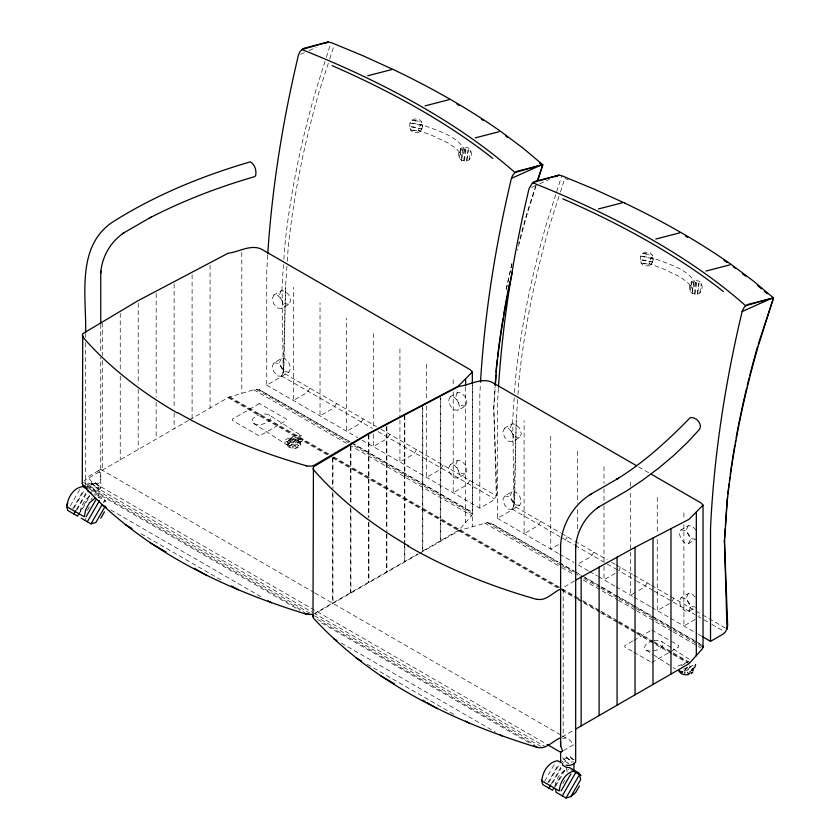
<?xml version="1.0" encoding="UTF-8"?>
<svg xmlns="http://www.w3.org/2000/svg" width="840" height="840" viewBox="0 0 840 840"><rect width="100%" height="100%" fill="white"/><g stroke="black" fill="none" stroke-linecap="round" stroke-linejoin="round"><path stroke-width="0.63" stroke-dasharray="4.2 3.15" d="M286.933 266.301L285.558 286.713L283.909 369.579L281.683 376.331L277.788 375.942L273.893 371.837L272.276 366.397L273.893 362.838L281.243 358.596L285.138 358.974L289.034 363.09L290.64 368.519L289.034 372.089L281.683 376.331M517.639 399.494L516.254 419.906L514.605 502.772L512.379 509.523L508.483 509.135L504.588 505.029L502.971 499.59L504.588 496.031L511.938 491.788L515.833 492.167L519.729 496.282L521.346 501.711L519.729 505.281L512.379 509.523M267.687 255.266A975.66 563.294 -60 0 0 266.763 272.024L266.763 385.14L279.017 378.063L281.463 375.889L283.258 372.792L285.558 286.713M498.382 388.458A975.66 563.294 -60 0 0 497.469 405.216L497.469 518.332L509.712 511.256L512.159 509.082L513.954 505.985L516.254 419.906M283.5 264.453L282.03 286.135L283.258 372.792L376.467 426.605M283.846 259.35L284.707 246.593A691.52 399.252 -60 0 1 315.808 90.489L325.973 58.506M287.28 261.198L288.236 247.17A691.52 399.252 -60 0 1 319.326 91.056L329.332 60.091M362.197 440.233L479.829 508.148L492.072 501.081L494.529 498.907L496.314 495.8L493.721 406.896L495.106 386.484M493.784 408.397L495.254 386.705M514.196 397.645L512.736 419.328L513.954 505.985L560.563 532.885M514.542 392.543L515.403 379.785A691.52 399.252 -60 0 1 546.504 223.681L561.75 175.707M517.986 394.391L518.931 380.363A691.52 399.252 -60 0 1 550.032 224.249L560.028 193.284M460.058 152.933L461.202 149.772L462.745 148.974L464.762 149.625L462.462 155.946L460.74 154.445L459.638 151.589L460.394 153.09L456.11 148.449L448.151 143.105L431.54 135.188L418.404 130.515L420.704 124.194C435.96 130.379 455.805 134.726 464.762 149.625M690.753 286.125L691.908 282.965L693.441 282.167L695.468 282.818L693.158 289.139L691.446 287.637L690.333 284.781L691.089 286.282L686.805 281.642L678.846 276.297L662.235 268.38L649.1 263.708L651.409 257.387C666.655 263.571 686.511 267.918 695.468 282.818M409.542 126.556L410.036 123.018L411.842 120.236L414.488 118.955L419.401 119.606L421.544 121.873C423.077 125.045 422.583 128.919 420.179 131.544L417.543 132.815L412.629 132.163L410.487 129.906L409.542 126.556L419.832 128.678M459.469 158.183L460.824 148.512L463.459 147.231L468.384 147.882L470.526 150.15L471.471 153.5L470.978 157.038L469.161 159.821L466.526 161.091L461.612 160.44L459.469 158.183L458.524 154.833L459.018 151.294L460.824 148.512M461.632 158.267L462.987 148.596M461.612 160.44L463.459 147.231M463.764 160.524L465.623 147.315M464.363 161.007L466.221 147.798M466.526 161.091L468.384 147.882M466.998 159.737L468.363 150.066M469.161 159.821L470.526 150.15M640.238 259.749L640.731 256.211L642.548 253.428L645.183 252.147L650.097 252.798L652.239 255.066C653.772 258.237 653.279 262.111 650.885 264.726L648.249 266.007L643.325 265.356L641.183 263.099L640.238 259.749L650.528 261.87M690.165 291.375L691.52 281.705L694.155 280.423L699.079 281.075L701.222 283.343L702.167 286.692L701.673 290.231L699.856 293.013L697.221 294.284L692.307 293.632L690.165 291.375L689.22 288.026L689.714 284.487L691.52 281.705M692.328 291.459L693.683 281.788M692.307 293.632L694.155 280.423M694.47 293.717L696.318 280.507M695.069 294.2L696.917 280.991M697.221 294.284L699.079 281.075M697.704 292.929L699.058 283.258M699.856 293.013L701.222 283.343M80.22 511.98L81.197 506.888L84.871 500.525L89.764 496.282L80.619 512.117M555.198 786.125C555.975 778.817 560.837 770.889 568.428 769.367M506.247 289.212L512.526 261.083M506.195 289.464L512.316 262.007M286.356 444.518C291.858 446.67 298.505 444.959 302.526 440.695L303.293 437.923L286.356 444.518L253.911 423.665L252.168 421.491L252.934 418.719C256.956 414.445 263.613 412.766 269.115 414.887L301.56 435.74L284.613 442.344M326.361 57.277L331.044 42.515M536.162 185.682L527.562 212.741A691.52 399.252 -60 0 0 517.534 250.1M329.731 58.852L334.131 45.234M535.899 185.231L527.499 211.25A691.52 399.252 -60 0 0 518.721 243.642M560.427 192.045L564.827 178.427L568.47 179.928M422.31 404.995L422.31 551.26L458.945 530.03L471.723 515.624L472.343 514.059L472.343 385.014M273.893 294.966L272.276 298.536L273.893 303.965L277.788 308.081L281.683 308.459L289.034 304.217L290.64 300.657L289.034 295.218L285.138 291.113L281.243 290.724L273.893 294.966L277.788 295.355L281.683 299.46L283.3 304.899L281.683 308.459M281.243 290.724L279.625 294.294L281.243 299.723L285.138 303.839L289.034 304.217M281.243 358.596L279.625 362.156L281.243 367.594L285.138 371.7L289.034 372.089M450.219 396.764L448.602 400.334L450.219 405.762L454.115 409.878L458.01 410.267L465.36 406.024L466.977 402.455L465.36 397.026L461.465 392.91L457.569 392.522L450.219 396.764L454.115 397.152L458.01 401.268L459.627 406.697L458.01 410.267M457.569 392.522L455.952 396.092L457.569 401.52L461.465 405.636L465.36 406.024M450.219 464.636L448.602 468.206L450.219 473.634L454.115 477.75L458.01 478.139L465.36 473.897L466.977 470.327L465.36 464.898L461.465 460.782L457.569 460.394L450.219 464.636L454.115 465.024L458.01 469.14L459.627 474.569L458.01 478.139M457.569 460.394L455.952 463.964L457.569 469.392L461.465 473.508L465.36 473.897M504.588 428.159L502.971 431.729L504.588 437.157L508.483 441.263L512.379 441.651L519.729 437.409L521.346 433.85L519.729 428.411L515.833 424.305L511.938 423.917L504.588 428.159L508.483 428.547L512.379 432.653L513.996 438.081L512.379 441.651M511.938 423.917L510.321 427.487L511.938 432.915L515.833 437.031L519.729 437.409M511.938 491.788L510.321 495.348L511.938 500.787L515.833 504.893L519.729 505.281M696.056 530.219L692.16 526.103L688.264 525.714L680.915 529.956L679.308 533.526L680.915 538.954L684.81 543.071L688.716 543.459L695.005 539.816M688.264 525.714L686.648 529.284L688.264 534.712L692.16 538.828L696.056 539.217M688.716 543.459L690.323 539.889L688.716 534.461L684.81 530.345L680.915 529.956M695.279 597.261L692.16 593.975L688.264 593.586L680.915 597.828L679.308 601.398L680.915 606.827L684.81 610.942L688.716 611.331L696.056 607.089M688.264 593.586L686.648 597.156L688.264 602.585L692.16 606.7L694.764 606.952M688.716 611.331L690.323 607.761L688.716 602.332L684.81 598.216L680.915 597.828M292.173 446.828L292.614 445.862M287.269 441.924L288.939 442.187L292.614 440.066L295.302 440.066L295.754 439.1L298.862 440.129L300.657 441.924L300.657 445.41L298.862 447.206L295.754 448.235L292.173 448.235L289.065 447.206L287.269 445.41L287.269 441.924L289.065 440.129L292.173 439.1L295.754 439.1M70.287 505.974L79.916 489.31M72.629 509.009L82.425 492.041M73.962 508.095L84.231 490.319M76.419 509.513L86.037 492.849M76.955 509.995L86.09 494.161M80.084 511.634L89.712 494.97M90.909 499.957L92.211 497.7M87.318 510.426L89.764 506.184M84.871 520.317L86.153 518.101M103.173 502.751L104.465 500.525L105.683 505.47M309.887 388.164L308.091 391.272L305.644 393.445L293.401 400.512L293.401 287.395M336.525 403.546L334.73 406.644L332.283 408.818L320.03 415.884L320.03 302.778M363.153 418.919L361.358 422.026L358.911 424.2L346.668 431.267L346.668 318.15M389.781 434.291L387.996 437.399L385.55 439.572L373.296 446.639L373.296 433.64M416.419 449.673L414.624 452.781L412.178 454.944L399.935 462.021L399.935 419.108M443.048 465.045L441.263 468.153L438.806 470.327L426.562 477.393L426.562 405.888M469.686 480.428L467.891 483.525L465.444 485.699L453.201 492.776L453.201 391.356M540.582 521.356L538.787 524.465L536.34 526.638L524.097 533.705L524.097 420.588M567.221 536.739L565.425 539.837L562.978 542.01M593.849 552.111L592.053 555.219L589.606 557.393L577.364 564.459L588.462 570.864M620.487 567.483L618.692 570.591L635.334 580.199M647.115 582.865L645.32 585.974L642.873 588.137L636.195 592M544.635 781.231L554.904 763.455M547.606 783.153L557.403 766.185M548.95 782.25L559.86 763.361M551.397 783.657L561.025 766.994M552.594 783.017L561.078 768.306M554.432 786.891L564.7 769.115M555.607 786.261L564.753 770.427M562.916 783.51L565.362 779.268M671.958 601.346L673.754 598.238M91.214 491.127L95.245 491.127L98.742 489.962L100.758 487.945L100.758 357.399M288.939 440.906L292.614 437.231L295.302 437.231L298.977 439.352L298.977 443.741L300.657 443.993M290.283 442.25L295.302 437.231M287.269 445.41L292.173 440.507M292.614 443.026L297.633 438.007M289.065 447.206L295.754 440.507M295.302 443.026L298.977 439.352M292.173 448.235L298.862 441.546M295.754 448.235L300.657 443.342M681.272 665.868L684.947 663.747M684.947 669.543L687.456 667.034M683.907 671.202L688.086 667.023M687.635 669.543L691.31 665.868L689.966 664.524M563.514 750.572L573.688 744.734L570.192 740.387L561.498 735.368M574.413 580.902L563.188 587.675L563.188 736.302M95.34 483.609L98.7 483.231L100.842 480.428L100.716 475.703L98.7 470.505L100.716 469.34L87.686 476.868L91.172 481.215L545.905 743.747M188.422 420.473L84.315 480.575L312.26 612.171M189.556 419.822L228.858 397.194L253.827 389.812L259.266 389.75L351.204 442.365M87.623 489.384L87.623 485.856L91.298 483.735L95.277 483.556L98.952 485.678L98.952 497.332L98.648 495.747M289.065 445.788L290.283 445.084M295.302 440.066L297.633 440.843L298.862 440.129M314.528 613.484L417.816 553.854M418.31 554.127L315.01 613.767L545.223 746.676M419.433 553.486L459.554 530.387L487.231 522.648L492.293 523.824L558.086 561.813M558.526 544.582L550.736 549.077L550.736 435.96M615.132 573.405L604.002 579.831L604.002 565.53M635.082 592.641L630.63 595.214L630.63 489.899M669.512 603.519L657.258 610.586L657.258 539.081M632.667 641.046L624.813 645.582L624.813 647L632.667 651.536M633.791 640.395L650.633 630.672M695.026 619.532L683.897 625.968L683.897 524.548M651.756 662.55L669.711 652.176M670.835 651.536L678.689 647L678.689 645.582L670.835 641.046M562.065 736.953L574.413 729.824M573.941 759.822L570.266 757.701L566.286 757.88L562.611 760L568.911 763.634M300.762 54.264L304.343 52.668M309.11 50.537L316.26 47.334M531.468 187.457L535.038 185.861M539.805 183.729L549.35 179.456M285.39 439.572L297.78 434.742L301.56 435.74M290.125 445.526L302.526 440.695M652.859 640.847L648.333 642.611L645.267 645.225L644.5 648.008L646.244 650.181L652.732 654.35M677.723 666.089L690.113 661.259M683.529 669.144L693.2 665.385M684.716 671.16L690.344 668.966M292.614 437.231L288.939 439.352L288.939 443.741L287.269 443.993M98.091 497.269L100.17 496.64L103.824 498.781L105.987 501.406L93.996 494.477M300.657 441.924L298.977 442.187L297.633 440.843M562.674 738.371L566.034 737.982M654.066 640.731L657.668 640.405L661.448 641.393L672.263 648.354M273.893 362.838L277.788 363.216L281.683 367.332L283.3 372.76M504.588 496.031L508.483 496.409L512.379 500.525L513.996 505.953M414.005 120.32L421.544 121.873M411.842 120.236L419.381 121.79M412.199 123.102L422.489 125.223M410.036 123.018L420.326 125.139M411.695 126.641L421.995 128.762M412.65 129.99L420.179 131.544M410.487 129.906L418.026 131.46M644.7 253.512L652.239 255.066M642.548 253.428L650.076 254.982M642.894 256.295L653.184 258.405M640.731 256.211L651.032 258.321M642.4 259.833L652.691 261.954M643.346 263.183L650.885 264.726M641.183 263.099L648.722 264.642M253.911 423.665C259.403 425.817 266.06 424.106 270.07 419.843L270.837 417.07L269.115 414.887M646.244 650.181C651.735 652.323 658.392 650.611 662.403 646.359L663.17 643.587L661.448 641.393M418.404 130.515L420.431 131.166L422.026 127.155L422.425 125.695L420.704 124.194M649.1 263.708L651.126 264.359L652.722 260.348L653.121 258.888L651.409 257.387M689.125 665.952L691.194 666.645L689.966 667.349L687.635 666.572M638.621 466.914L648.827 472.805M380.909 429.167L496.314 495.8L496.976 492.597L493.721 406.896M561.666 533.526L573.877 540.582M574.99 541.223L607.163 559.797M611.604 562.359L614.933 564.28M616.046 564.921L632.688 574.539M633.801 575.179L650.444 584.787M651.557 585.428L694.837 610.418M695.94 611.058L700.381 613.62L698.586 616.718L710.798 623.774M702.607 614.901L725.907 628.351M281.463 375.889L372.456 428.431M378.01 431.634L494.529 498.907M512.159 509.082L559.881 536.634M560.984 537.274L574.298 544.961M575.411 545.601L617.578 569.95M636.447 580.839L653.09 590.457M654.202 591.098L695.258 614.796M711.911 624.414L723.009 630.819M266.763 385.14L357.767 437.671M497.469 518.332L558.495 553.571M559.608 554.211L574.035 562.538M589.575 571.505L597.335 575.988M598.448 576.629L615.09 586.236M616.203 586.876L632.846 596.495M633.958 597.135L650.601 606.743M651.714 607.383L669.47 617.631M670.582 618.272L697.211 633.654M698.324 634.295L701.652 636.216M352.338 443.026L470.316 511.14L472.343 514.059L353.084 445.2M559.22 562.464L573.962 570.98M575.096 571.63L581.9 575.558M583.034 576.219L614.796 594.552M615.93 595.214L632.95 605.031M634.085 605.692L651.105 615.51M652.239 616.172L695.341 641.057M696.476 641.707L702.545 645.666L698.019 643.062M259.266 389.75L349.724 441.977M350.858 442.628L471.849 512.474M489.972 522.942L580.429 575.169M584.945 577.773L599.645 586.257M600.779 586.919L617.736 596.704M618.87 597.356L652.796 616.949M653.919 617.6L672.01 628.047M673.145 628.698L696.885 642.4M256.536 389.456L348.537 442.575M487.231 522.648L561.057 565.278M562.202 565.929L578.099 575.117M583.779 578.393L599.676 587.57M600.81 588.231L617.851 598.07M618.986 598.721L634.893 607.898M636.027 608.559L653.058 618.398M654.202 619.049L672.368 629.538M673.512 630.2L697.357 643.965M698.492 644.626L703.038 647.251M253.827 389.812L348.022 444.203M349.156 444.854L471.723 515.624M484.523 523.005L560.563 566.905M561.698 567.567L574.182 574.77M583.254 580.01L617.305 599.666M618.44 600.327L635.46 610.155M636.594 610.806L671.779 631.124M672.913 631.775L701.284 648.154M651.756 630.032L669.711 640.395M229.792 396.869L329.375 454.367M333.9 456.971L459.512 529.494M460.488 530.061L581.574 599.97M582.708 600.621L599.676 610.418M600.81 611.079L617.788 620.875M618.923 621.526L652.869 641.13M654.003 641.781L672.105 652.239M673.239 652.89L690.207 662.687M228.858 397.194L328.598 454.776M333.133 457.401L458.945 530.03M459.554 530.387L560.427 588.63M561.561 589.281L576.303 597.786M577.437 598.448L581.962 601.062M583.097 601.713L617.106 621.348M618.24 621.999L635.24 631.817M636.374 632.468L653.373 642.285M654.507 642.936L687.372 661.92M228.029 397.604L327.82 455.217M332.356 457.842L458.241 530.513M458.724 530.796L557.382 587.759M561.918 590.373L576.66 598.889M577.794 599.54L599.351 611.982M600.485 612.633L617.495 622.461M618.629 623.112L635.639 632.929M636.773 633.591L671.926 653.888M673.061 654.538L688.937 663.705M289.065 440.129L290.283 440.843M297.633 445.084L298.862 445.788M633.791 652.176L650.633 661.899M100.716 469.34L314.149 592.557M315.042 593.082L561.12 735.147M566.286 757.88L573.636 762.122M91.298 483.735L98.648 487.977M83.874 482.632L309.824 613.085M314.58 615.825L540.519 746.277M87.623 485.856L94.973 490.098M86.835 486.245L303.566 611.373M317.531 619.437L534.261 744.566M88.725 488.513L299.639 610.281M321.699 623.018L530.345 743.474M94.973 493.626L100.17 496.64M570.57 769.545L573.321 771.13M110.754 509.964L262.479 597.566M341.45 643.157L495.443 732.071M141.057 533.736L222.442 580.724M367.227 664.325L455.395 715.228M673.344 649.047L689.567 659.474M653.814 655.043L672.2 666.865M673.281 667.558L675.444 668.945M570.161 756.63L575.673 762.132M566.129 756.63L571.977 762.478M562.632 757.796L568.491 763.644M561.529 760.725L563.367 762.562M95.245 482.433L100.758 487.945M91.214 482.433L98.742 489.962M87.717 483.599L95.245 491.127M292.173 439.1L292.614 440.066M295.302 445.862L295.754 446.828M566.286 768.127L567.2 771.845M683.897 512.851L683.897 519.351M657.258 497.469L657.258 533.873M630.63 482.097L630.63 488.596M604.002 466.715L604.002 483.62M604.002 488.817L604.002 504.42M604.002 505.722L604.002 564.228M577.364 451.343L577.364 503.349M577.364 509.849L577.364 531.951M479.829 508.148L479.829 395.031A975.66 563.294 -60 0 1 480.438 383.45M472.5 384.405L472.5 526.533M465.623 386.946L465.623 522.553M453.201 379.659L453.201 386.159M440.759 398.433L440.759 541.17M440.276 395.535L440.276 540.887M426.562 364.276L426.562 400.68M422.793 407.894L422.793 551.544M404.838 415.716L404.838 544.94M404.838 546.242L404.838 561.908M404.344 415.433L404.344 542.052M404.344 543.354L404.344 561.624M399.935 348.905L399.935 417.816M386.873 426.72L386.873 532.938M386.873 534.25L386.873 572.282M386.379 426.437L386.379 528.728M386.379 533.967L386.379 571.998M373.296 333.522L373.296 428.442M368.907 435.099L368.907 517.367M368.907 522.585L368.907 582.655M368.413 434.816L368.413 517.083M368.413 522.302L368.413 582.372M350.942 446.555L350.942 504.094M350.942 509.324L350.942 593.029M350.448 446.271L350.448 502.509M350.448 507.738L350.448 592.746M332.976 457.37L332.976 488.659M332.976 493.878L332.976 603.393M332.483 458.388L332.483 487.074M332.483 492.293L332.483 603.11M241.804 252.515L241.804 393.341M210.063 265.24L210.063 407.978M192.097 274.701L192.097 418.352M174.132 283.826L174.132 407.831M174.132 413.06L174.132 428.715M156.166 293.528L156.166 397.131M156.166 402.37L156.166 439.089M138.212 303.209L138.212 384.174M138.212 389.393L138.212 449.463M120.246 313.362L120.246 370.902M120.246 376.131L120.246 459.837M102.281 322.875L102.281 355.467M102.281 360.685L102.281 470.201M100.758 324.408L100.758 353.189M85.701 333.564L85.701 337.491M85.701 342.72L85.701 485.615M259.423 403.515L232.481 419.066L232.481 420.483L259.423 436.034L286.356 420.483L286.356 419.066L259.423 403.515"/><path stroke-width="1.26" d="M495.191 385.214L495.884 375.007M496.052 372.456L496.398 367.353A691.52 399.252 -60 0 1 497.249 359.615M495.338 385.434L496.461 368.844A691.52 399.252 -60 0 1 512.421 271.908M724.51 538.808L725.203 528.601M725.372 526.05L727.094 500.546A691.52 399.252 -60 0 1 727.514 496.681M724.479 541.579L727.157 502.036A691.52 399.252 -60 0 1 758.258 345.933L773.504 297.959L753.764 281.337L731.808 264.904A552.153 225.414 11.6 0 0 624.687 203.059M100.758 273.378C101.619 257.082 110.649 241.447 124.331 232.554M575.673 547.575C576.534 531.269 585.564 515.644 599.246 506.741M727.02 628.992L727.671 625.79L724.427 540.089L727.02 628.992L725.225 632.1L722.778 634.274L710.525 641.34L702.765 636.856M312.092 614.397L306.443 614.208C223.755 588.956 142.275 549.822 83.055 485.237L82.299 483.63L82.74 333.68L138.212 300.605L228.029 253.271C238.833 252.011 250.992 243.957 261.587 249.239L470.316 369.747L472.343 371.983L472.343 383.712M560.942 737.604C553.13 740.523 546.294 749.752 537.149 747.4C454.451 722.148 372.971 683.014 313.761 618.429L312.994 616.823L313.435 466.872L368.907 433.797L458.724 386.463C469.529 385.203 481.698 377.149 492.293 382.431L636.352 465.602M82.299 483.63L82.74 481.981M312.994 616.823L313.435 615.174M695.625 664.44L694.859 667.212L691.803 669.827M537.716 180.758L542.798 164.766L523.068 148.145L501.113 131.712A552.153 225.414 11.6 0 0 393.981 69.867L363.153 55.818L331.044 42.515L328.188 42L304.353 48.153L301.875 49.539L299.702 52.154L298.379 55.335A975.66 563.294 -60 0 0 267.771 253.964M537.096 181.514L542.798 164.766L517.419 171.171L514.941 172.557L512.768 175.172L511.445 178.343A975.66 563.294 -60 0 0 480.512 382.158M758.195 344.431L773.504 297.959L748.115 304.364L745.637 305.75L743.463 308.364L742.14 311.535A975.66 563.294 -60 0 0 710.525 528.224L710.525 641.34M651.105 474.117L701.012 502.929L703.038 505.176L703.038 647.251L702.419 648.816L688.937 663.705L575.537 729.173M684.505 673.333L684.947 672.368M472.343 371.983L458.241 386.18L368.413 433.514L314.528 465.077L312.092 466.095L306.443 466.032M703.038 505.176L688.937 519.372L635.04 547.312L575.537 580.23M67.809 503.213L66.496 505.47L67.725 510.426L77.522 516.075L79.443 512.746M73.847 513.954L75.768 510.626M86.09 516.779L95.886 499.821M87.318 521.735L99.508 500.63M81.197 518.196L90.993 523.856L101.892 504.966M105.032 506.604L95.886 522.438L90.993 523.856M100.79 518.196L104.465 511.833M548.835 788.099L550.756 784.77M553.791 788.004L552.51 790.22L542.714 784.571L541.485 779.615M561.078 790.933L570.875 773.966M562.307 795.879L575.778 772.548M565.981 798L579.453 774.669L580.671 779.615L570.875 796.582L565.981 798L556.185 792.341L555.261 788.634M579.453 785.977L575.778 792.341L570.875 796.582M689.724 673.113L688.086 674.751L684.505 674.751L681.398 673.712L679.602 671.916L679.602 670.509M691.194 673.712L692.99 671.916M94.973 498.225L89.46 502.824L85.785 509.534L84.252 516.779L66.812 506.709C67.63 497.7 73.133 488.05 82.73 486.56L86.373 488.712M591.717 493.71C573.647 504.273 561.75 524.402 560.616 545.244L560.616 746.435M560.942 588.998C553.087 591.969 546.368 601.346 537.149 599.225M122.314 233.72L151.263 217.004M589.701 494.865L618.65 478.149L616.634 479.315C644.112 462.452 668 440.412 690.323 417.575C695.425 417.092 700.025 421.397 700.508 426.384L699.605 429.272L687.309 442.544L673.785 455.417L659.053 467.838L643.178 479.777L626.178 491.19L597.23 507.906M681.398 672.304L682.615 671.591M149.247 218.169C182.7 200.812 218.022 187.299 254.184 176.788L255.581 175.896C256.757 170.951 255.024 164.399 250.362 161.847C202.934 175.644 156.786 194.502 114.786 220.678C75.862 244.388 86.258 294.672 85.701 332.546M325.805 43.071L328.188 42L301.875 49.539A556.532 227.199 11.6 0 1 514.941 172.557L541.244 165.008L511.445 178.343M555.303 176.788L558.884 175.192L561.75 175.707L593.859 189.011L624.687 203.059M742.14 311.535L771.95 298.2L745.637 305.75A556.532 227.199 11.6 0 0 532.581 182.732L529.074 188.528A975.66 563.294 -60 0 0 498.467 387.156M536.33 181.66L532.581 182.732L535.048 181.346L558.884 175.192L538.839 180.936M367.742 75.768L391.577 69.615M425.082 105.861L448.906 99.708M475.282 137.855L499.118 131.702M598.437 208.96L622.272 202.808M655.778 239.053L679.613 232.89M705.978 271.047L729.813 264.894M566.129 765.314L570.161 765.314L573.657 764.159L575.673 762.132L575.673 545.244M691.31 670.247L692.99 670.509M678.689 671.034L682.458 672.042M689.966 671.591L691.194 672.304M547.04 744.408L560.658 752.262L562.674 751.097L560.658 745.899L560.532 741.163M306.968 613.337L309.236 614.649M83.055 485.237L86.457 487.2M304.175 612.906L306.443 614.208M533.746 745.437L537.149 747.4M573.342 771.141L580.976 775.551L578.812 772.926L575.159 770.784C565.572 772.275 560.059 781.925 559.24 790.933L541.79 780.853C542.609 771.845 548.121 762.206 557.718 760.704L561.361 762.856M91.298 493.122L87.623 491.012L87.623 489.384M102.827 505.386L106.229 507.35M268.149 600.831L271.541 602.795M333.522 638.578L336.924 640.542M499.979 734.685L502.236 735.987M125.234 524.601L132.006 528.518M231.483 585.952L238.266 589.869M355.929 657.794L361.578 661.059M465.57 721.098L468.962 723.051M150.129 542.755L166.005 551.922M194.345 568.292L206.819 575.484M380.825 675.948L394.433 683.802M422.772 700.172L425.04 701.484M427.308 702.786L437.514 708.677M733.341 266.921L735.389 268.454M742.55 273.84L745.626 276.15M505.712 136.028L507.759 137.571M757.649 285.569L761.481 288.824M764.358 291.27L767.246 293.717M539.417 162.971L542.304 165.417M687.635 672.368L688.086 673.333M312.994 468.584L313.761 470.253M82.299 335.391L83.055 337.06M702.545 645.666L703.038 647.251M573.941 771.477L573.636 769.902L569.961 767.781L566.286 767.277L562.611 765.156L562.611 763.539M696.318 512.316L696.318 655.746M692.99 668.441L692.99 669.848M670.971 528.728L670.971 674.079M653.005 538.188L653.005 684.453M635.04 547.312L635.04 694.817M617.075 557.014L617.075 705.191M599.109 566.706L599.109 715.565M581.144 576.849L581.144 725.939M573.941 763.707L573.941 770.175M560.616 751.674L560.616 762.132M465.623 379.124L465.623 385.644M100.758 271.058L100.758 323.389M497.543 357.031A691.52 399.252 -60 0 1 503.024 318.455M503.444 315.945A691.52 399.252 -60 0 1 509.88 281.894M727.797 494.099A691.52 399.252 -60 0 1 729.036 483.745M729.361 481.142A691.52 399.252 -60 0 1 729.876 477.236M730.233 474.632A691.52 399.252 -60 0 1 731.934 462.861M732.123 461.622A691.52 399.252 -60 0 1 734.779 445.379M735.221 442.88A691.52 399.252 -60 0 1 735.662 440.36M736.124 437.85A691.52 399.252 -60 0 1 738.507 425.25M738.759 423.99A691.52 399.252 -60 0 1 746.613 388.217M747.232 385.655A691.52 399.252 -60 0 1 749.101 378.074M749.731 375.596A691.52 399.252 -60 0 1 757.481 346.931M685.398 236.05A536.225 218.915 11.6 0 1 687.677 237.384M723.954 260.327A536.225 218.915 11.6 0 1 727.125 262.5M456.981 104.192A536.225 218.915 11.6 0 1 459.249 105.536M481.331 119.196A536.225 218.915 11.6 0 1 483.525 120.635M562.779 198.817A556.532 227.199 11.6 0 1 723.461 291.585M332.084 65.625A556.532 227.199 11.6 0 1 492.765 158.393M306.611 465.832A519.53 312.627 -2.4 0 1 177.587 412.577M536.949 599.456A519.53 313.068 -2.4 0 1 407.841 546.042M408.282 545.769A519.53 313.656 -2.2 0 1 313.919 470.19M177.146 412.85A519.53 313.971 -2.3 0 1 82.866 337.124"/></g></svg>
